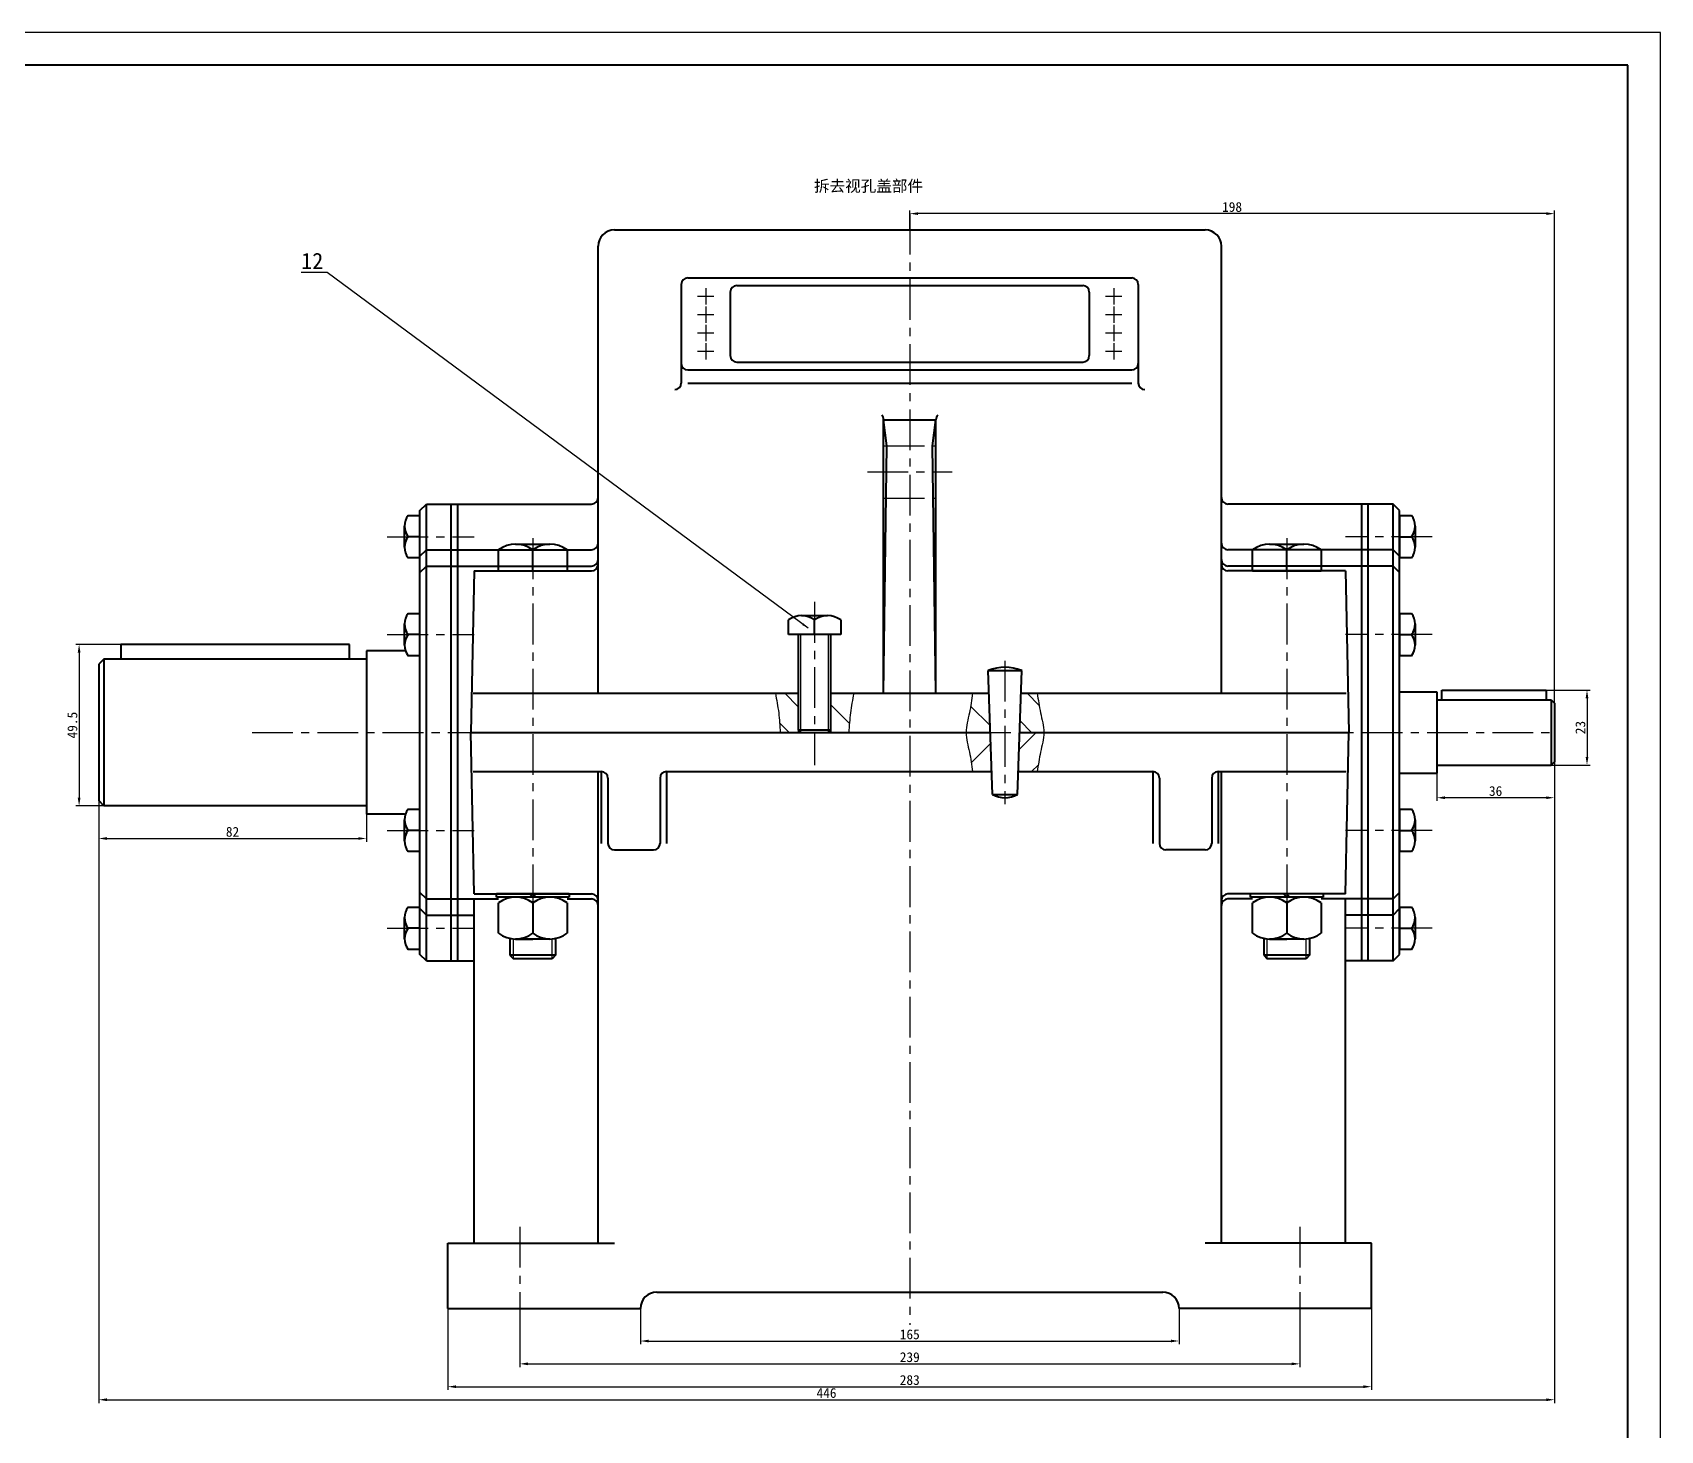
# Model space of a CAD drawing. Header units: inches. Extents: x 0 to 1189, y 0 to 841.
# Drawn here: x 690.2 to 1189, y 412.6 to 841 of the extents above; entities that cross this region are included whole.
import ezdxf

# ---------------------------------------------------------------- set-up
doc = ezdxf.new("R2010")
doc.units = ezdxf.units.IN
doc.header["$LTSCALE"] = 10
doc.header["$MEASUREMENT"] = 0
doc.linetypes.add('CENTER', pattern=[2, 1.25, -0.25, 0.25, -0.25])
for name, color, linetype, lineweight in [('中心线', 1, 'CENTER', 25), ('剖面线', 3, 'Continuous', 25), ('尺寸线', 4, 'Continuous', 25), ('文字', 7, 'Continuous', 25), ('粗实线', 7, 'Continuous', 40), ('细实线', 7, 'Continuous', 25)]:
    doc.layers.add(name, color=color, linetype=linetype, lineweight=lineweight)
doc.dimstyles.get("Standard").update_dxf_attribs({"dimtxt": 0.18, "dimasz": 0.18, "dimexe": 0.18, "dimexo": 0.0625, "dimgap": 0.09, "dimtad": 0, "dimtih": 1, "dimtoh": 1, "dimdec": 4, "dimzin": 0, "dimdsep": 46, "dimtxsty": 'Standard', "dimcen": 0.09, "dimadec": 0, "dimazin": 0, "dimtfac": 1, "dimtdec": 4, "dimtofl": 0, "dimtmove": 0, "dimatfit": 3, "dimfxl": 0, "dimtolj": 1, "dimtzin": 0, "dimarcsym": 0})

# ---------------------------------------------------------------- blocks, each defined once
blk = doc.blocks.new('*D83')
at = {"layer": 'Defpoints', "color": 0}
for p in [(959, 785.5), (959, 780.5), (1156.5, 780.5)]:
    blk.add_point(p, dxfattribs=at)
at = {"layer": '尺寸线', "color": 0, "lineweight": -2}
for p, q in [((959, 780.5), (959, 786.5)), ((1154, 785.5), (961.5, 785.5)), ((1156.5, 780.5), (1156.5, 786.5))]:
    blk.add_line(p, q, dxfattribs=at)
at = {"layer": '尺寸线', "color": 0}
for points in [[(961.5, 785.92), (961.5, 785.08), (959, 785.5)], [(1154, 785.08), (1154, 785.92), (1156.5, 785.5)]]:
    blk.add_solid(points, dxfattribs=at)
at = {"layer": '尺寸线', "color": 0, "insert": (1057.75, 787.53), "char_height": 3, "attachment_point": 5}
blk.add_mtext('\\A1;198', dxfattribs=at)
blk = doc.blocks.new('*D84')
at = {"layer": 'Defpoints', "color": 0}
for p in [(876.5, 450), (1041.5, 450), (1041.5, 440)]:
    blk.add_point(p, dxfattribs=at)
at = {"layer": '尺寸线', "color": 0, "lineweight": -2}
for p, q in [((876.5, 450), (876.5, 439)), ((1041.5, 450), (1041.5, 439)), ((879, 440), (1039, 440))]:
    blk.add_line(p, q, dxfattribs=at)
at = {"layer": '尺寸线', "color": 0}
for points in [[(879, 440.42), (879, 439.58), (876.5, 440)], [(1039, 439.58), (1039, 440.42), (1041.5, 440)]]:
    blk.add_solid(points, dxfattribs=at)
at = {"layer": '尺寸线', "color": 0, "insert": (959, 442.03), "char_height": 3, "attachment_point": 5}
blk.add_mtext('\\A1;165', dxfattribs=at)
blk = doc.blocks.new('*D85')
at = {"layer": 'Defpoints', "color": 0}
for p in [(839.5, 450), (1078.5, 450), (1078.5, 433)]:
    blk.add_point(p, dxfattribs=at)
at = {"layer": '尺寸线', "color": 0, "lineweight": -2}
for p, q in [((839.5, 450), (839.5, 432)), ((1078.5, 450), (1078.5, 432)), ((842, 433), (1076, 433))]:
    blk.add_line(p, q, dxfattribs=at)
at = {"layer": '尺寸线', "color": 0}
for points in [[(842, 433.42), (842, 432.58), (839.5, 433)], [(1076, 432.58), (1076, 433.42), (1078.5, 433)]]:
    blk.add_solid(points, dxfattribs=at)
at = {"layer": '尺寸线', "color": 0, "insert": (959, 435.03), "char_height": 3, "attachment_point": 5}
blk.add_mtext('\\A1;239', dxfattribs=at)
blk = doc.blocks.new('*D86')
at = {"layer": 'Defpoints', "color": 0}
for p in [(817.5, 450), (1100.5, 450), (1100.5, 426)]:
    blk.add_point(p, dxfattribs=at)
at = {"layer": '尺寸线', "color": 0, "lineweight": -2}
for p, q in [((817.5, 450), (817.5, 425)), ((1100.5, 450), (1100.5, 425)), ((820, 426), (1098, 426))]:
    blk.add_line(p, q, dxfattribs=at)
at = {"layer": '尺寸线', "color": 0}
for points in [[(820, 426.42), (820, 425.58), (817.5, 426)], [(1098, 425.58), (1098, 426.42), (1100.5, 426)]]:
    blk.add_solid(points, dxfattribs=at)
at = {"layer": '尺寸线', "color": 0, "insert": (959, 428.03), "char_height": 3, "attachment_point": 5}
blk.add_mtext('\\A1;283', dxfattribs=at)
blk = doc.blocks.new('*D87')
at = {"layer": 'Defpoints', "color": 0}
for p in [(710.5, 626.5), (1156.5, 626.5), (1156.5, 422)]:
    blk.add_point(p, dxfattribs=at)
at = {"layer": '尺寸线', "color": 0, "lineweight": -2}
for p, q in [((710.5, 626.5), (710.5, 421)), ((1156.5, 626.5), (1156.5, 421)), ((713, 422), (1154, 422))]:
    blk.add_line(p, q, dxfattribs=at)
at = {"layer": '尺寸线', "color": 0}
for points in [[(713, 422.42), (713, 421.58), (710.5, 422)], [(1154, 421.58), (1154, 422.42), (1156.5, 422)]]:
    blk.add_solid(points, dxfattribs=at)
at = {"layer": '尺寸线', "color": 0, "insert": (933.5, 424.06), "char_height": 3, "attachment_point": 5}
blk.add_mtext('\\A1;446', dxfattribs=at)
blk = doc.blocks.new('*D88')
at = {"layer": 'Defpoints', "color": 0}
for p in [(717.3, 653.5), (704.5, 604), (717.3, 604)]:
    blk.add_point(p, dxfattribs=at)
at = {"layer": '尺寸线', "color": 0, "lineweight": -2}
for p, q in [((717.3, 653.5), (703.5, 653.5)), ((704.5, 651), (704.5, 606.5)), ((717.3, 604), (703.5, 604))]:
    blk.add_line(p, q, dxfattribs=at)
at = {"layer": '尺寸线', "color": 0}
for points in [[(704.92, 651), (704.08, 651), (704.5, 653.5)], [(704.08, 606.5), (704.92, 606.5), (704.5, 604)]]:
    blk.add_solid(points, dxfattribs=at)
at = {"layer": '尺寸线', "color": 0, "insert": (702.44, 628.75), "char_height": 3, "attachment_point": 5, "rotation": 90}
blk.add_mtext('\\A1;49.5', dxfattribs=at)
blk = doc.blocks.new('*D89')
at = {"layer": 'Defpoints', "color": 0}
for p in [(710.5, 605.6), (792.5, 605.6), (792.5, 594)]:
    blk.add_point(p, dxfattribs=at)
at = {"layer": '尺寸线', "color": 0, "lineweight": -2}
for p, q in [((710.5, 605.6), (710.5, 593)), ((792.5, 605.6), (792.5, 593)), ((713, 594), (790, 594))]:
    blk.add_line(p, q, dxfattribs=at)
at = {"layer": '尺寸线', "color": 0}
for points in [[(713, 594.42), (713, 593.58), (710.5, 594)], [(790, 593.58), (790, 594.42), (792.5, 594)]]:
    blk.add_solid(points, dxfattribs=at)
at = {"layer": '尺寸线', "color": 0, "insert": (751.5, 596.03), "char_height": 3, "attachment_point": 5}
blk.add_mtext('\\A1;82', dxfattribs=at)
blk = doc.blocks.new('*D90')
at = {"layer": 'Defpoints', "color": 0}
for p in [(1154, 639.5), (1154, 616.5), (1166.5, 616.5)]:
    blk.add_point(p, dxfattribs=at)
at = {"layer": '尺寸线', "color": 0, "lineweight": -2}
for p, q in [((1154, 639.5), (1167.5, 639.5)), ((1166.5, 637), (1166.5, 619)), ((1154, 616.5), (1167.5, 616.5))]:
    blk.add_line(p, q, dxfattribs=at)
at = {"layer": '尺寸线', "color": 0}
for points in [[(1166.92, 637), (1166.08, 637), (1166.5, 639.5)], [(1166.08, 619), (1166.92, 619), (1166.5, 616.5)]]:
    blk.add_solid(points, dxfattribs=at)
at = {"layer": '尺寸线', "color": 0, "insert": (1164.47, 628), "char_height": 3, "attachment_point": 5, "rotation": 90}
blk.add_mtext('\\A1;23', dxfattribs=at)
blk = doc.blocks.new('*D91')
at = {"layer": 'Defpoints', "color": 0}
for p in [(1120.5, 617.5), (1156.5, 617.5), (1120.5, 606.5)]:
    blk.add_point(p, dxfattribs=at)
at = {"layer": '尺寸线', "color": 0, "lineweight": -2}
for p, q in [((1120.5, 617.5), (1120.5, 605.5)), ((1156.5, 617.5), (1156.5, 605.5)), ((1154, 606.5), (1123, 606.5))]:
    blk.add_line(p, q, dxfattribs=at)
at = {"layer": '尺寸线', "color": 0}
for points in [[(1123, 606.92), (1123, 606.08), (1120.5, 606.5)], [(1154, 606.08), (1154, 606.92), (1156.5, 606.5)]]:
    blk.add_solid(points, dxfattribs=at)
at = {"layer": '尺寸线', "color": 0, "insert": (1138.5, 608.53), "char_height": 3, "attachment_point": 5}
blk.add_mtext('\\A1;36', dxfattribs=at)

msp = doc.modelspace()

# ---------------------------------------------------------------- hatches: boundary and pattern name
at = {"layer": '剖面线'}
h = msp.add_hatch(dxfattribs=at)
h.set_pattern_fill('ANSI31', color=256, scale=60, angle=90, style=0)
edge = h.paths.add_edge_path(flags=0)
edge.add_line((924.83333, 638.5), (917.83333, 638.5))
edge.add_line((924.83333, 638.5), (924.83333, 626.5))
edge.add_line((924.83333, 626.5), (919.33333, 626.5))
edge.add_spline(control_points=[(917.83333, 638.5), (918.208, 636.50578), (918.85466, 632.52348), (919.20731, 628.50445), (919.33333, 626.5)], knot_values=[0, 0, 0, 0, 6.080918138, 12.099873147, 12.099873147, 12.099873147, 12.099873147], degree=3, periodic=0)
h = msp.add_hatch(dxfattribs=at)
h.set_pattern_fill('ANSI31', color=256, scale=60, angle=90, style=0)
edge = h.paths.add_edge_path(flags=0)
edge.add_line((934.83333, 638.5), (941.83333, 638.5))
edge.add_line((934.83333, 638.5), (934.83333, 626.5))
edge.add_line((934.83333, 626.5), (940.33333, 626.5))
edge.add_spline(control_points=[(941.83333, 638.5), (941.45866, 636.50578), (940.812, 632.52348), (940.45935, 628.50445), (940.33333, 626.5)], knot_values=[0, 0, 0, 0, 6.080918138, 12.099873147, 12.099873147, 12.099873147, 12.099873147], degree=3, periodic=0)
h = msp.add_hatch(dxfattribs=at)
h.set_pattern_fill('ANSI31', color=256, scale=60, angle=90, style=0)
edge = h.paths.add_edge_path(flags=0)
edge.add_line((983.26667, 638.5), (978.26667, 638.5))
edge.add_line((983.26667, 638.5), (983.66667, 626.5))
edge.add_line((983.66667, 626.5), (976.26667, 626.5))
edge.add_spline(control_points=[(978.26667, 638.5), (977.93333, 636.5), (977.26667, 632.5), (976.6, 628.5), (976.26667, 626.5)], knot_values=[0, 0, 0, 0, 6.08276253, 12.165525061, 12.165525061, 12.165525061, 12.165525061], degree=3, periodic=0)
h = msp.add_hatch(dxfattribs=at)
h.set_pattern_fill('ANSI31', color=256, scale=60, angle=90, style=0)
edge = h.paths.add_edge_path(flags=0)
edge.add_line((993.06667, 638.5), (998.06667, 638.5))
edge.add_line((993.06667, 638.5), (992.66667, 626.5))
edge.add_line((992.66667, 626.5), (1000.06667, 626.5))
edge.add_spline(control_points=[(998.06667, 638.5), (998.4, 636.5), (999.06667, 632.5), (999.73333, 628.5), (1000.06667, 626.5)], knot_values=[0, 0, 0, 0, 6.08276253, 12.165525061, 12.165525061, 12.165525061, 12.165525061], degree=3, periodic=0)
h = msp.add_hatch(dxfattribs=at)
h.set_pattern_fill('ANSI31', color=256, scale=60, style=0)
edge = h.paths.add_edge_path(flags=0)
edge.add_line((984.06667, 614.5), (978.26667, 614.5))
edge.add_line((984.06667, 614.5), (983.66667, 626.5))
edge.add_line((983.66667, 626.5), (976.26667, 626.5))
edge.add_spline(control_points=[(978.26667, 614.5), (977.93333, 616.5), (977.26667, 620.5), (976.6, 624.5), (976.26667, 626.5)], knot_values=[0, 0, 0, 0, 6.08276253, 12.165525061, 12.165525061, 12.165525061, 12.165525061], degree=3, periodic=0)
h = msp.add_hatch(dxfattribs=at)
h.set_pattern_fill('ANSI31', color=256, scale=60, style=0)
edge = h.paths.add_edge_path(flags=0)
edge.add_line((992.26667, 614.5), (998.06667, 614.5))
edge.add_line((992.26667, 614.5), (992.66667, 626.5))
edge.add_line((992.66667, 626.5), (1000.06667, 626.5))
edge.add_spline(control_points=[(998.06667, 614.5), (998.4, 616.5), (999.06667, 620.5), (999.73333, 624.5), (1000.06667, 626.5)], knot_values=[0, 0, 0, 0, 6.08276253, 12.165525061, 12.165525061, 12.165525061, 12.165525061], degree=3, periodic=0)

# ---------------------------------------------------------------- linework, layer by layer
at = {"layer": '中心线'}
for p, q in [((959, 785.5), (959, 445)), ((894, 760.17754), (899, 760.17754)), ((896.5, 762.67754), (896.5, 757.67754)), ((1019, 760.17754), (1024, 760.17754)), ((1021.5, 762.67754), (1021.5, 757.67754)), ((894, 754.56832), (899, 754.56832)), ((896.5, 757.06832), (896.5, 752.06832)), ((1019, 754.56832), (1024, 754.56832)), ((1021.5, 757.06832), (1021.5, 752.06832)), ((894, 748.9591), (899, 748.9591)), ((896.5, 751.4591), (896.5, 746.4591)), ((1019, 748.9591), (1024, 748.9591)), ((1021.5, 751.4591), (1021.5, 746.4591)), ((894, 743.34988), (899, 743.34988)), ((896.5, 745.84988), (896.5, 740.84988)), ((1019, 743.34988), (1024, 743.34988)), ((1021.5, 745.84988), (1021.5, 740.84988)), ((951, 714.33975), (967, 714.33975)), ((946, 706.33975), (972, 706.33975)), ((951, 698.33975), (967, 698.33975)), ((798.9, 686.5), (825.5, 686.5)), ((843.5, 685.99747), (843.5, 567.00253)), ((1074.5, 685.99747), (1074.5, 567.00253)), ((1119.1, 686.5), (1092.5, 686.5)), ((929.83333, 666.5), (929.83333, 616.5)), ((798.9, 656.5), (825.5, 656.5)), ((1119.1, 656.5), (1092.5, 656.5)), ((988.16667, 648.5), (988.16667, 604.5)), ((757.5, 626.5), (1155.5, 626.5)), ((798.9, 596.5), (825.5, 596.5)), ((1119.1, 596.5), (1092.5, 596.5)), ((798.9, 566.5), (825.5, 566.5)), ((1119.1, 566.5), (1092.5, 566.5)), ((839.5, 475), (839.5, 445)), ((1078.5, 475), (1078.5, 445))]:
    msp.add_line(p, q, dxfattribs=at)
at = {"layer": '尺寸线'}
msp.add_line((1156.5, 626.5), (1156.5, 785.5), dxfattribs=at)
at = {"layer": '粗实线'}
for p, q in [((1179, 831), (25, 831)), ((1179, 10), (1179, 831)), ((868.5, 780.5), (1049.5, 780.5)), ((863.5, 638.5), (863.5, 775.5)), ((1054.5, 638.5), (1054.5, 775.5)), ((889, 763.78675), (889, 733.58624)), ((891, 765.78675), (1027, 765.78675)), ((906, 763.44969), (1012, 763.44969)), ((1029, 763.78675), (1029, 733.58624)), ((904, 761.44969), (904, 742.00714)), ((1014, 761.44969), (1014, 742.00714)), ((906, 740.00714), (1012, 740.00714)), ((891, 737.5858), (1027, 737.5858)), ((891, 733.58624), (1027, 733.58624)), ((951, 638.5), (951, 722.33975)), ((951, 722.33975), (967, 722.33975)), ((952, 714.33975), (951, 722.33975)), ((966, 714.33975), (967, 722.33975)), ((967, 638.5), (967, 722.33975)), ((951, 638.5), (952, 714.33975)), ((967, 638.5), (966, 714.33975)), ((808.9, 694.5), (810.9, 696.5)), ((808.9, 558.5), (808.9, 694.5)), ((810.9, 556.5), (810.9, 696.5)), ((810.9, 696.5), (861.5, 696.5)), ((818.5, 556.5), (818.5, 696.5)), ((820.5, 556.5), (820.5, 696.5)), ((1107.1, 696.5), (1056.5, 696.5)), ((1097.5, 556.5), (1097.5, 696.5)), ((1099.5, 556.5), (1099.5, 696.5)), ((1107.1, 556.5), (1107.1, 696.5)), ((1109.1, 694.5), (1107.1, 696.5)), ((1109.1, 558.5), (1109.1, 694.5)), ((804.2, 683.25), (804.2, 689.75)), ((805.28333, 693), (808.9, 693)), ((808.9, 680), (808.9, 693)), ((1109.1, 693), (1112.71667, 693)), ((1109.1, 693), (1109.1, 680)), ((1113.8, 689.75), (1113.8, 683.25)), ((808.9, 686.5), (805.28333, 686.5)), ((838.25, 684.19747), (848.75, 684.19747)), ((1069.25, 684.19747), (1079.75, 684.19747)), ((1109.1, 686.5), (1112.71667, 686.5)), ((808.9, 680), (805.28333, 680)), ((808.9, 680.5), (810.9, 682.5)), ((810.9, 682.5), (861.5, 682.5)), ((833, 675.99747), (833, 682.44747)), ((843.5, 675.99747), (843.5, 682.44747)), ((854, 682.44747), (854, 675.99747)), ((1107.1, 682.5), (1056.5, 682.5)), ((1064, 675.99747), (1064, 682.44747)), ((1074.5, 675.99747), (1074.5, 682.44747)), ((1085, 682.44747), (1085, 675.99747)), ((1109.1, 680.5), (1107.1, 682.5)), ((1112.71667, 680), (1109.1, 680)), ((808.9, 675.5), (810.9, 677.5)), ((810.9, 677.5), (861.5, 677.5)), ((825.5, 675.99747), (824.5, 626.5)), ((825.5, 675.99747), (861.5, 675.99747)), ((833, 675.99747), (854, 675.99747)), ((1107.1, 677.5), (1056.5, 677.5)), ((1092.5, 675.99747), (1056.5, 675.99747)), ((1064, 675.99747), (1085, 675.99747)), ((1092.5, 675.99747), (1093.5, 626.5)), ((1109.1, 675.5), (1107.1, 677.5)), ((804.2, 653.25), (804.2, 659.75)), ((805.28333, 663), (808.9, 663)), ((808.9, 650), (808.9, 663)), ((921.83333, 656.5), (921.83333, 660.96667)), ((925.83333, 662.3), (933.83333, 662.3)), ((929.83333, 656.5), (929.83333, 660.96667)), ((937.83333, 660.96667), (937.83333, 656.5)), ((1109.1, 663), (1112.71667, 663)), ((1109.1, 663), (1109.1, 650)), ((1113.8, 659.75), (1113.8, 653.25)), ((787.3, 653.5), (717.3, 653.5)), ((717.3, 653.5), (717.3, 649)), ((787.3, 649), (787.3, 653.5)), ((808.9, 656.5), (805.28333, 656.5)), ((937.83333, 656.5), (921.83333, 656.5)), ((924.83333, 656.5), (924.83333, 627.26475)), ((934.83333, 627.26475), (934.83333, 656.5)), ((1109.1, 656.5), (1112.71667, 656.5)), ((712.1, 649), (710.5, 647.4)), ((792.5, 649), (712.1, 649)), ((712.1, 649), (712.1, 604)), ((804.2, 651.5), (792.5, 651.5)), ((792.5, 651.5), (792.5, 601.5)), ((808.9, 650), (805.28333, 650)), ((1112.71667, 650), (1109.1, 650)), ((710.5, 647.4), (710.5, 605.6)), ((984.3, 607.5), (983.03333, 645.5)), ((983.03333, 645.5), (993.3, 645.5)), ((992.03333, 607.5), (993.3, 645.5)), ((825.25756, 638.5), (924.83333, 638.5)), ((934.83333, 638.5), (983.26667, 638.5)), ((993.06667, 638.5), (1092.74244, 638.5)), ((1109.1, 639), (1120.5, 639)), ((1120.5, 639), (1120.5, 614)), ((1122, 636.5), (1122, 639.5)), ((1122, 639.5), (1154, 639.5)), ((1154, 639.5), (1154, 636.5)), ((1120.5, 636.5), (1155.5, 636.5)), ((1155.5, 636.5), (1155.5, 616.5)), ((1155.5, 636.5), (1156.5, 635.5)), ((1156.5, 635.5), (1156.5, 617.5)), ((824.5, 626.5), (983.66667, 626.5)), ((825.5, 577.00253), (824.5, 626.5)), ((925.58333, 626.5), (924.83333, 627.26475)), ((924.83333, 627.26475), (934.83333, 627.26475)), ((925.58333, 626.5), (934.08333, 626.5)), ((934.08333, 626.5), (934.83333, 627.26475)), ((992.66667, 626.5), (1093.5, 626.5)), ((1092.5, 577.00253), (1093.5, 626.5)), ((825.25756, 614.5), (864.5, 614.5)), ((863.5, 470), (863.5, 614.5)), ((864.5, 614.5), (864.5, 592.5)), ((884.5, 614.5), (984.06667, 614.5)), ((884.5, 614.5), (884.5, 592.5)), ((992.26667, 614.5), (1033.5, 614.5)), ((1033.5, 614.5), (1033.5, 592.5)), ((1053.5, 614.5), (1092.74244, 614.5)), ((1053.5, 614.5), (1053.5, 592.5)), ((1054.5, 470), (1054.5, 614.5)), ((1109.1, 614), (1120.5, 614)), ((1120.5, 616.5), (1155.5, 616.5)), ((1155.5, 616.5), (1156.5, 617.5)), ((866.5, 612.5), (866.5, 592.5)), ((882.5, 612.5), (882.5, 592.5)), ((1035.5, 612.5), (1035.5, 592.5)), ((1051.5, 612.5), (1051.5, 592.5)), ((712.1, 604), (710.5, 605.6)), ((792.5, 604), (712.1, 604)), ((984.3, 607.5), (992.03333, 607.5)), ((804.2, 601.5), (792.5, 601.5)), ((804.2, 593.25), (804.2, 599.75)), ((805.28333, 603), (808.9, 603)), ((808.9, 590), (808.9, 603)), ((1109.1, 603), (1112.71667, 603)), ((1109.1, 603), (1109.1, 590)), ((1113.8, 599.75), (1113.8, 593.25)), ((808.9, 596.5), (805.28333, 596.5)), ((1109.1, 596.5), (1112.71667, 596.5)), ((808.9, 590), (805.28333, 590)), ((868.5, 590.5), (880.5, 590.5)), ((1049.5, 590.5), (1037.5, 590.5)), ((1112.71667, 590), (1109.1, 590)), ((810.9, 575.5), (808.9, 577.5)), ((810.9, 575.5), (833, 575.5)), ((825.5, 577.00253), (861.5, 577.00253)), ((825.5, 470), (825.5, 575.41525)), ((832.37564, 576.00253), (832.37564, 577.00253)), ((854.62436, 577.00253), (832.37564, 577.00253)), ((854.62436, 576.00253), (832.37564, 576.00253)), ((854.62436, 576.00253), (832.37564, 576.00253)), ((833, 564.95253), (833, 574.25253)), ((843.5, 576.00253), (842.5, 577.00253)), ((844.5, 576.00253), (843.5, 577.00253)), ((843.5, 574.25253), (843.5, 564.95253)), ((854, 575.5), (861.5, 575.5)), ((854, 574.25253), (854, 564.95253)), ((854.62436, 577.00253), (854.62436, 576.00253)), ((1092.5, 577.00253), (1056.5, 577.00253)), ((1064, 575.5), (1056.5, 575.5)), ((1063.37564, 576.00253), (1063.37564, 577.00253)), ((1085.62436, 577.00253), (1063.37564, 577.00253)), ((1085.62436, 576.00253), (1063.37564, 576.00253)), ((1085.62436, 576.00253), (1063.37564, 576.00253)), ((1064, 564.95253), (1064, 574.25253)), ((1074.5, 576.00253), (1073.5, 577.00253)), ((1075.5, 576.00253), (1074.5, 577.00253)), ((1074.5, 574.25253), (1074.5, 564.95253)), ((1107.1, 575.5), (1085, 575.5)), ((1085, 574.25253), (1085, 564.95253)), ((1085.62436, 577.00253), (1085.62436, 576.00253)), ((1092.5, 470), (1092.5, 575.41525)), ((1107.1, 575.5), (1109.1, 577.5)), ((804.2, 563.25), (804.2, 569.75)), ((805.28333, 573), (808.9, 573)), ((808.9, 560), (808.9, 573)), ((810.9, 570.5), (808.9, 572.5)), ((810.9, 570.5), (825.5, 570.5)), ((1107.1, 570.5), (1092.5, 570.5)), ((1107.1, 570.5), (1109.1, 572.5)), ((1109.1, 573), (1112.71667, 573)), ((1109.1, 573), (1109.1, 560)), ((1113.8, 569.75), (1113.8, 563.25)), ((808.9, 566.5), (805.28333, 566.5)), ((1109.1, 566.5), (1112.71667, 566.5)), ((808.9, 560), (805.28333, 560)), ((836.5, 563.37931), (836.5, 558.20253)), ((848.75, 563.20253), (838.25, 563.20253)), ((838.25, 563.20253), (843.5, 563.20253)), ((850.5, 563.37931), (850.5, 558.20253)), ((1067.5, 563.37931), (1067.5, 558.20253)), ((1079.75, 563.20253), (1069.25, 563.20253)), ((1069.25, 563.20253), (1074.5, 563.20253)), ((1081.5, 563.37931), (1081.5, 558.20253)), ((1112.71667, 560), (1109.1, 560)), ((810.9, 556.5), (808.9, 558.5)), ((810.9, 556.5), (825.5, 556.5)), ((836.5, 558.20253), (837.55, 557.15253)), ((850.5, 558.20253), (836.5, 558.20253)), ((849.45, 557.15253), (837.55, 557.15253)), ((850.5, 558.20253), (849.45, 557.15253)), ((1067.5, 558.20253), (1068.55, 557.15253)), ((1081.5, 558.20253), (1067.5, 558.20253)), ((1080.45, 557.15253), (1068.55, 557.15253)), ((1081.5, 558.20253), (1080.45, 557.15253)), ((1107.1, 556.5), (1092.5, 556.5)), ((1107.1, 556.5), (1109.1, 558.5)), ((817.5, 450), (817.5, 470)), ((817.5, 470), (868.5, 470)), ((1100.5, 470), (1049.5, 470)), ((1100.5, 450), (1100.5, 470)), ((881.5, 455), (1036.5, 455)), ((817.5, 450), (876.5, 450)), ((1100.5, 450), (1041.5, 450))]:
    msp.add_line(p, q, dxfattribs=at)
for centre, radius, start, end in [((868.5, 775.5), 5, 90, 180), ((1049.5, 775.5), 5, 0, 90), ((891, 763.78675), 2, 90, 180), ((906, 761.44969), 2, 90, 180), ((1012, 761.44969), 2, 0, 90), ((1027, 763.78675), 2, 0, 90), ((891, 739.5858), 2, 180, 270), ((906, 742.00714), 2, 180, 270), ((1012, 742.00714), 2, 270, 0), ((1027, 739.5858), 2, 270, 0), ((887, 733.58624), 2, 270, 0), ((1031, 733.58624), 2, 180, 270), ((949, 722.33975), 2, 0, 45), ((969, 722.33975), 2, 135, 180), ((861.5, 698.5), 2, 270, 0), ((1056.5, 698.5), 2, 180, 270), ((809.61667, 689.75), 5.41667, 143.1301024, 216.8698976), ((1108.38333, 689.75), 5.41667, 323.1301024, 36.8698976), ((809.61667, 683.25), 5.41667, 143.1301024, 216.8698976), ((838.25, 675.44747), 8.75, 53.1301024, 126.8698976), ((848.75, 675.44747), 8.75, 53.1301024, 126.8698976), ((861.5, 684.5), 2, 270, 0), ((1056.5, 684.5), 2, 180, 270), ((1069.25, 675.44747), 8.75, 53.1301024, 126.8698976), ((1079.75, 675.44747), 8.75, 53.1301024, 126.8698976), ((1108.38333, 683.25), 5.41667, 323.1301024, 36.8698976), ((861.5, 679.5), 2, 270, 0), ((1056.5, 679.5), 2, 180, 270), ((861.5, 677.99747), 2, 270, 0), ((1056.5, 677.99747), 2, 180, 270), ((809.61667, 659.75), 5.41667, 143.1301024, 216.8698976), ((925.83333, 655.63333), 6.66667, 53.1301024, 126.8698976), ((933.83333, 655.63333), 6.66667, 53.1301024, 126.8698976), ((1108.38333, 659.75), 5.41667, 323.1301024, 36.8698976), ((809.61667, 653.25), 5.41667, 143.1301024, 216.8698976), ((1108.38333, 653.25), 5.41667, 323.1301024, 36.8698976), ((988.16667, 632.8315), 13.66902, 67.9419882, 112.0580118), ((864.5, 612.5), 2, 0, 90), ((884.5, 612.5), 2, 90, 180), ((1033.5, 612.5), 2, 0, 90), ((1053.5, 612.5), 2, 90, 180), ((988.16667, 614.46875), 7.9696, 240.9759417, 299.0240583), ((809.61667, 599.75), 5.41667, 143.1301024, 216.8698976), ((1108.38333, 599.75), 5.41667, 323.1301024, 36.8698976), ((809.61667, 593.25), 5.41667, 143.1301024, 216.8698976), ((1108.38333, 593.25), 5.41667, 323.1301024, 36.8698976), ((868.5, 592.5), 2, 180, 270), ((880.5, 592.5), 2, 270, 0), ((1037.5, 592.5), 2, 180, 270), ((1049.5, 592.5), 2, 270, 0), ((838.25, 567.25253), 8.75, 53.1301024, 126.8698976), ((848.75, 567.25253), 8.75, 53.1301024, 126.8698976), ((861.5, 575.00253), 2, 0, 90), ((861.5, 573.5), 2, 0, 90), ((1056.5, 575.00253), 2, 90, 180), ((1056.5, 573.5), 2, 90, 180), ((1069.25, 567.25253), 8.75, 53.1301024, 126.8698976), ((1079.75, 567.25253), 8.75, 53.1301024, 126.8698976), ((809.61667, 569.75), 5.41667, 143.1301024, 216.8698976), ((1108.38333, 569.75), 5.41667, 323.1301024, 36.8698976), ((809.61667, 563.25), 5.41667, 143.1301024, 216.8698976), ((838.25, 571.95253), 8.75, 233.1301024, 306.8698976), ((848.75, 571.95253), 8.75, 233.1301024, 306.8698976), ((1069.25, 571.95253), 8.75, 233.1301024, 306.8698976), ((1079.75, 571.95253), 8.75, 233.1301024, 306.8698976), ((1108.38333, 563.25), 5.41667, 323.1301024, 36.8698976), ((881.5, 450), 5, 90, 180), ((1036.5, 450), 5, 0, 90)]:
    msp.add_arc(centre, radius, start, end, dxfattribs=at)
at = {"layer": '细实线'}
for p, q in [((1189, 841), (0, 841)), ((1189, 0), (1189, 841)), ((780.5, 767.5), (772.5, 767.5)), ((925.58333, 626.5), (925.58333, 656.5)), ((934.08333, 626.5), (934.08333, 656.5)), ((924.83333, 627.26475), (924.83333, 626.5)), ((934.83333, 627.26475), (934.83333, 626.5)), ((837.55, 557.15253), (837.55, 563.23057)), ((849.45, 557.15253), (849.45, 563.23057)), ((1068.55, 557.15253), (1068.55, 563.23057)), ((1080.45, 557.15253), (1080.45, 563.23057))]:
    msp.add_line(p, q, dxfattribs=at)
for points in [[(917.83333, 638.5), (918.83333, 632.5), (919.33333, 626.5)], [(941.83333, 638.5), (940.83333, 632.5), (940.33333, 626.5)], [(978.26667, 638.5), (977.26667, 632.5), (976.26667, 626.5), (977.26667, 620.5), (978.26667, 614.5)], [(998.06667, 638.5), (999.06667, 632.5), (1000.06667, 626.5), (999.06667, 620.5), (998.06667, 614.5)]]:
    msp.add_spline(points, degree=3, dxfattribs=at)

# ---------------------------------------------------------------- texts
at = {"layer": '文字', "insert": (929.66116, 795.72356), "char_height": 3.5, "width": 40.272058, "attachment_point": 1}
msp.add_mtext('{\\fSimSun|b0|i0|c134|p2;拆去视孔盖部件}', dxfattribs=at)
at = {"layer": '文字', "insert": (772.5, 773.5), "char_height": 5, "attachment_point": 1}
msp.add_mtext('12', dxfattribs=at)

# ---------------------------------------------------------------- dimensions: what is measured, and where the dimension line sits
at = {"layer": '尺寸线'}
for p1, p2, distance, text, picture, middle in [((1156.5, 780.5), (959, 780.5), -5, '198', '*D83', (1057.75, 787.5315)), ((717.3, 653.5), (717.3, 604), -12.8, '49.5', '*D88', (702.4355, 628.75)), ((1154, 639.5), (1154, 616.5), 12.5, '23', '*D90', (1164.4685, 628)), ((710.5, 626.5), (1156.5, 626.5), -204.5, '446', '*D87', (933.5, 424.0645)), ((1156.5, 617.5), (1120.5, 617.5), 11, '36', '*D91', (1138.5, 608.5315)), ((710.5, 605.6), (792.5, 605.6), -11.6, '82', '*D89', (751.5, 596.0315)), ((817.5, 450), (1100.5, 450), -24, '283', '*D86', (959, 428.0315)), ((839.5, 450), (1078.5, 450), -17, '239', '*D85', (959, 435.0315)), ((876.5, 450), (1041.5, 450), -10, '165', '*D84', (959, 442.0315))]:
    dim = msp.add_aligned_dim(p1=p1, p2=p2, distance=distance, text=text, dimstyle='Standard', override={"dimtxt": 3, "dimasz": 2.5, "dimexe": 1, "dimexo": 0, "dimgap": 0.5, "dimtad": 1, "dimtih": 0, "dimtoh": 0}, dxfattribs=at)
    dim.commit()
    dim.dimension.update_dxf_attribs({"geometry": picture, "text_midpoint": middle})

# ---------------------------------------------------------------- leaders
at = {"layer": '细实线'}
msp.add_leader([(927.83333, 658.5), (780.5, 767.5)], dimstyle='Standard', override={"dimasz": 2}, dxfattribs=at)

doc.saveas('drawing.dxf')
